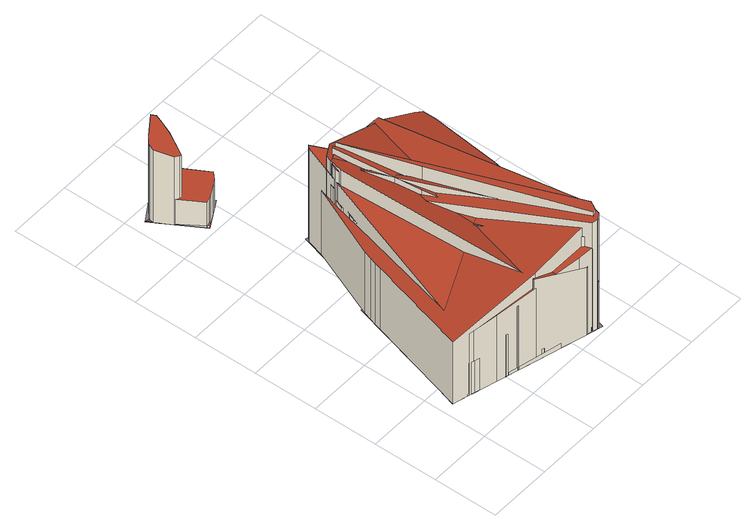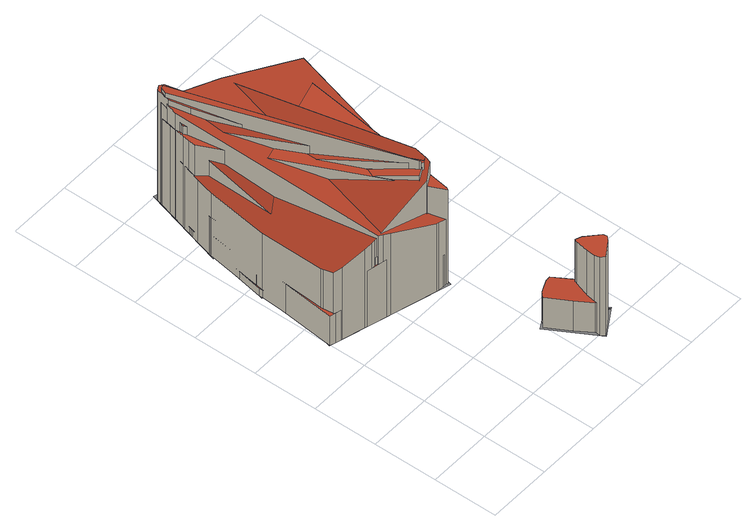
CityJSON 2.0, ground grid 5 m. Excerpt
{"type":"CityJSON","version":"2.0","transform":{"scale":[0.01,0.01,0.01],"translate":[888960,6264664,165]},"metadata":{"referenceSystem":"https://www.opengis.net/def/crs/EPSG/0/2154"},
"CityObjects":{
"building1":{"type":"Building","attributes":{"class":"Building"},"children":["building1-1"]},
"building1-1":{"type":"BuildingPart","parents":["building1"],"geometry":[{"type":"MultiSurface","lod":"2.2","boundaries":[[[0,1,2,3,4,5,6,7,8,9,10,11,12,13,14]],[[15,16,1,0]],[[16,17,2,1]],[[17,18,3,2]],[[18,19,4,3]],[[19,20,5,4]],[[20,21,6,5]],[[21,22,7,6]],[[22,23,8,7]],[[23,24,9,8]],[[24,25,10,9]],[[25,26,11,10]],[[26,27,12,11]],[[27,28,13,12]],[[28,29,14,13]],[[29,15,0,14]],[[30,31,32,33,34,35,36,37,38,39,40,41,42,43,44,45,46,47,48,49]],[[50,51,31,30]],[[51,52,32,31]],[[52,53,33,32]],[[53,54,34,33]],[[54,55,35,34]],[[55,56,36,35]],[[56,57,37,36]],[[57,58,38,37]],[[58,59,39,38]],[[59,60,40,39]],[[60,61,41,40]],[[61,62,42,41]],[[62,63,43,42]],[[63,64,44,43]],[[64,65,45,44]],[[65,66,46,45]],[[66,67,47,46]],[[67,68,48,47]],[[68,69,49,48]],[[69,50,30,49]],[[70,71,72,73,74,75,76,77,78,79,80,81,82,83]],[[84,85,71,70]],[[85,86,72,71]],[[86,87,73,72]],[[87,88,74,73]],[[88,89,75,74]],[[89,90,76,75]],[[90,91,77,76]],[[91,92,78,77]],[[92,93,79,78]],[[93,94,80,79]],[[94,95,81,80]],[[95,96,82,81]],[[96,97,83,82]],[[97,84,70,83]],[[98,99,100,101,102,103,104,105,106,107,108,109,110,111,112,113,114,115]],[[116,117,99,98]],[[117,118,100,99]],[[118,119,101,100]],[[119,120,102,101]],[[120,121,103,102]],[[121,122,104,103]],[[122,123,105,104]],[[123,124,106,105]],[[124,125,107,106]],[[125,126,108,107]],[[126,127,109,108]],[[127,128,110,109]],[[128,129,111,110]],[[129,130,112,111]],[[130,131,113,112]],[[131,132,114,113]],[[132,133,115,114]],[[133,116,98,115]],[[134,135,136,137,138,139,140,141,142,143,144,145,146,147]],[[148,149,135,134]],[[149,150,136,135]],[[150,151,137,136]],[[151,152,138,137]],[[152,153,139,138]],[[153,154,140,139]],[[154,155,141,140]],[[155,156,142,141]],[[156,157,143,142]],[[157,158,144,143]],[[158,159,145,144]],[[159,160,146,145]],[[160,161,147,146]],[[161,148,134,147]],[[162,163,164,165,166,167,168,169,170,171,172,173,174,175]],[[176,177,163,162]],[[177,178,164,163]],[[178,179,165,164]],[[179,180,166,165]],[[180,181,167,166]],[[181,182,168,167]],[[182,183,169,168]],[[183,184,170,169]],[[184,185,171,170]],[[185,186,172,171]],[[186,187,173,172]],[[187,188,174,173]],[[188,189,175,174]],[[189,176,162,175]],[[190,191,192,193,194,195,196,197,198,199,200]],[[201,202,191,190]],[[202,203,192,191]],[[203,204,193,192]],[[204,205,194,193]],[[205,206,195,194]],[[206,207,196,195]],[[207,208,197,196]],[[208,209,198,197]],[[209,210,199,198]],[[210,211,200,199]],[[211,201,190,200]],[[212,213,214,215,216,217,218,219,220,221,222,223,224,225]],[[226,227,213,212]],[[227,228,214,213]],[[228,229,215,214]],[[229,230,216,215]],[[230,231,217,216]],[[231,232,218,217]],[[232,233,219,218]],[[233,234,220,219]],[[234,235,221,220]],[[235,236,222,221]],[[236,237,223,222]],[[237,238,224,223]],[[238,239,225,224]],[[239,226,212,225]],[[240,241,242,243,244,245,246,247,248,249]],[[250,251,241,240]],[[251,252,242,241]],[[252,253,243,242]],[[253,254,244,243]],[[254,255,245,244]],[[255,256,246,245]],[[256,257,247,246]],[[257,258,248,247]],[[258,259,249,248]],[[259,250,240,249]],[[260,261,262,263,264,265,266,267,268,269,270,271,272,273,274,275]],[[276,277,261,260]],[[277,278,262,261]],[[278,279,263,262]],[[279,280,264,263]],[[280,281,265,264]],[[281,282,266,265]],[[282,283,267,266]],[[283,284,268,267]],[[284,285,269,268]],[[285,286,270,269]],[[286,287,271,270]],[[287,288,272,271]],[[288,289,273,272]],[[289,290,274,273]],[[290,291,275,274]],[[291,276,260,275]],[[292,293,294,295,296,297,298,299,300]],[[301,302,293,292]],[[302,303,294,293]],[[303,304,295,294]],[[304,305,296,295]],[[305,306,297,296]],[[306,307,298,297]],[[307,308,299,298]],[[308,309,300,299]],[[309,301,292,300]],[[310,311,312,313,314,315,316,317]],[[318,319,311,310]],[[319,320,312,311]],[[320,321,313,312]],[[321,322,314,313]],[[322,323,315,314]],[[323,324,316,315]],[[324,325,317,316]],[[325,318,310,317]],[[326,327,328,329,330,331,332,333,334,335,336,337,338]],[[339,340,327,326]],[[340,341,328,327]],[[341,342,329,328]],[[342,343,330,329]],[[343,344,331,330]],[[344,345,332,331]],[[345,346,333,332]],[[346,347,334,333]],[[347,348,335,334]],[[348,349,336,335]],[[349,350,337,336]],[[350,351,338,337]],[[351,339,326,338]],[[352,353,354,355,356,357,358,359]],[[360,361,353,352]],[[361,362,354,353]],[[362,363,355,354]],[[363,364,356,355]],[[364,365,357,356]],[[365,366,358,357]],[[366,367,359,358]],[[367,360,352,359]],[[368,369,370,371,372,373]],[[374,375,369,368]],[[375,376,370,369]],[[376,377,371,370]],[[377,378,372,371]],[[378,379,373,372]],[[379,374,368,373]],[[380,381,382,383,384,385]],[[386,387,381,380]],[[387,388,382,381]],[[388,389,383,382]],[[389,390,384,383]],[[390,391,385,384]],[[391,386,380,385]],[[392,393,394,395]],[[396,397,393,392]],[[397,398,394,393]],[[398,399,395,394]],[[399,396,392,395]],[[400,401,402,403,404,405,406,407,408,409,410,411]]],"semantics":{"surfaces":[{"type":"RoofSurface","rf_azimuth":164.23,"rf_slope":19.06},{"type":"WallSurface","on_footprint_edge":true},{"type":"RoofSurface","rf_azimuth":345.05,"rf_slope":18.82},{"type":"RoofSurface","rf_azimuth":206.24,"rf_slope":15.31},{"type":"RoofSurface","rf_azimuth":185.56,"rf_slope":2.43},{"type":"RoofSurface","rf_azimuth":3.56,"rf_slope":1.01},{"type":"RoofSurface","rf_azimuth":159.14,"rf_slope":14.09},{"type":"RoofSurface","rf_azimuth":293.78,"rf_slope":18.36},{"type":"RoofSurface","rf_azimuth":176.72,"rf_slope":4.43},{"type":"RoofSurface","rf_azimuth":168.83,"rf_slope":15.89},{"type":"RoofSurface","rf_azimuth":195.79,"rf_slope":4.94},{"type":"RoofSurface","rf_azimuth":315.27,"rf_slope":12.75},{"type":"RoofSurface","rf_azimuth":50.67,"rf_slope":13.85},{"type":"RoofSurface","rf_azimuth":304.04,"rf_slope":12.11},{"type":"RoofSurface","rf_azimuth":280.27,"rf_slope":16.13},{"type":"RoofSurface","rf_azimuth":219.44,"rf_slope":2.08},{"type":"RoofSurface","rf_azimuth":192.75,"rf_slope":10.97},{"type":"RoofSurface","rf_azimuth":28.58,"rf_slope":9.3},{"type":"GroundSurface"}],"values":[0,1,1,1,1,1,1,1,1,1,1,1,1,1,1,1,2,1,1,1,1,1,1,1,1,1,1,1,1,1,1,1,1,1,1,1,1,3,1,1,1,1,1,1,1,1,1,1,1,1,1,1,4,1,1,1,1,1,1,1,1,1,1,1,1,1,1,1,1,1,1,5,1,1,1,1,1,1,1,1,1,1,1,1,1,1,6,1,1,1,1,1,1,1,1,1,1,1,1,1,1,7,1,1,1,1,1,1,1,1,1,1,1,8,1,1,1,1,1,1,1,1,1,1,1,1,1,1,9,1,1,1,1,1,1,1,1,1,1,10,1,1,1,1,1,1,1,1,1,1,1,1,1,1,1,1,11,1,1,1,1,1,1,1,1,1,12,1,1,1,1,1,1,1,1,13,1,1,1,1,1,1,1,1,1,1,1,1,1,14,1,1,1,1,1,1,1,1,15,1,1,1,1,1,1,16,1,1,1,1,1,1,17,1,1,1,1,18]}}]},
"building2":{"type":"Building","attributes":{"class":"Building"},"children":["building2-1"]},
"building2-1":{"type":"BuildingPart","parents":["building2"],"geometry":[{"type":"MultiSurface","lod":"2.2","boundaries":[[[412,413,414,415,416,417,418,419,420,421,422,423,424,425,426]],[[427,428,413,412]],[[428,429,414,413]],[[429,430,415,414]],[[430,431,416,415]],[[431,432,417,416]],[[432,433,418,417]],[[433,434,419,418]],[[434,435,420,419]],[[435,436,421,420]],[[436,437,422,421]],[[437,438,423,422]],[[438,439,424,423]],[[439,440,425,424]],[[440,441,426,425]],[[441,427,412,426]],[[442,443,444,445,446,447,448,449,450,451,452,453]],[[454,455,443,442]],[[455,456,444,443]],[[456,457,445,444]],[[457,458,446,445]],[[458,459,447,446]],[[459,460,448,447]],[[460,461,449,448]],[[461,462,450,449]],[[462,463,451,450]],[[463,464,452,451]],[[464,465,453,452]],[[465,454,442,453]],[[466,467,468,469,470,471,472,473]],[[474,475,467,466]],[[475,476,468,467]],[[476,477,469,468]],[[477,478,470,469]],[[478,479,471,470]],[[479,480,472,471]],[[480,481,473,472]],[[481,474,466,473]],[[482,483,484,485]]],"semantics":{"surfaces":[{"type":"RoofSurface","rf_azimuth":212.03,"rf_slope":11.07},{"type":"WallSurface","on_footprint_edge":true},{"type":"RoofSurface","rf_azimuth":271.57,"rf_slope":19.88},{"type":"RoofSurface","rf_azimuth":201.27,"rf_slope":16.61},{"type":"GroundSurface"}],"values":[0,1,1,1,1,1,1,1,1,1,1,1,1,1,1,1,2,1,1,1,1,1,1,1,1,1,1,1,1,3,1,1,1,1,1,1,1,1,4]}}]}
},
"vertices":[
[73,323,667],[713,165,894],[1220,92,1070],[1245,134,1074],[1282,247,1076],[1160,1832,887],[1125,1845,874],[1066,1863,852],[719,1960,728],[702,1961,722],[625,1964,696],[342,1275,667],[323,1215,666],[307,1163,666],[292,1112,666],[73,323,96],[713,165,96],[1220,92,96],[1245,134,96],[1282,247,96],[1160,1832,96],[1125,1845,96],[1066,1863,96],[719,1960,96],[702,1961,96],[625,1964,96],[342,1275,96],[323,1215,96],[307,1163,96],[292,1112,96],[524,1626,1051],[694,159,866],[699,154,864],[1097,45,723],[1197,90,694],[1244,167,685],[1286,264,680],[1352,487,678],[1391,632,678],[1469,1120,695],[1501,1635,730],[1500,1653,732],[1490,1735,742],[1436,1760,762],[1264,1808,823],[1210,1820,842],[1184,1823,851],[677,1847,1020],[559,1775,1053],[546,1736,1053],[524,1626,96],[694,159,96],[699,154,96],[1097,45,96],[1197,90,96],[1244,167,96],[1286,264,96],[1352,487,96],[1391,632,96],[1469,1120,96],[1501,1635,96],[1500,1653,96],[1490,1735,96],[1436,1760,96],[1264,1808,96],[1210,1820,96],[1184,1823,96],[677,1847,96],[559,1775,96],[546,1736,96],[177,302,660],[180,297,661],[230,282,671],[405,232,708],[1037,63,843],[1148,40,867],[1226,57,888],[1265,187,914],[1306,329,941],[1322,388,952],[1338,449,963],[621,1974,972],[603,1954,965],[521,1652,908],[177,302,96],[180,297,96],[230,282,96],[405,232,96],[1037,63,96],[1148,40,96],[1226,57,96],[1265,187,96],[1306,329,96],[1322,388,96],[1338,449,96],[621,1974,96],[603,1954,96],[521,1652,96],[102,361,107],[103,318,107],[452,219,121],[578,185,126],[935,89,141],[1088,50,147],[1145,45,150],[1204,83,152],[1239,137,154],[1332,416,159],[1376,589,162],[1472,1102,168],[1410,1766,168],[654,1952,137],[350,1276,121],[265,1013,116],[159,624,110],[109,433,108],[102,361,96],[103,318,96],[452,219,96],[578,185,96],[935,89,96],[1088,50,96],[1145,45,96],[1204,83,96],[1239,137,96],[1332,416,96],[1376,589,96],[1472,1102,96],[1410,1766,96],[654,1952,96],[350,1276,96],[265,1013,96],[159,624,96],[109,433,96],[103,328,394],[158,304,394],[240,278,392],[481,213,388],[983,90,379],[1083,85,378],[1343,544,372],[1368,595,372],[1383,642,372],[1454,1071,370],[1527,1733,368],[1487,1746,369],[647,1966,383],[360,1295,389],[103,328,96],[158,304,96],[240,278,96],[481,213,96],[983,90,96],[1083,85,96],[1343,544,96],[1368,595,96],[1383,642,96],[1454,1071,96],[1527,1733,96],[1487,1746,96],[647,1966,96],[360,1295,96],[185,681,565],[464,218,671],[570,187,699],[608,184,708],[638,184,715],[1199,192,846],[1212,219,847],[1233,271,847],[1245,389,839],[1223,427,831],[1141,505,805],[302,1090,556],[262,991,555],[223,863,557],[185,681,96],[464,218,96],[570,187,96],[608,184,96],[638,184,96],[1199,192,96],[1212,219,96],[1233,271,96],[1245,389,96],[1223,427,96],[1141,505,96],[302,1090,96],[262,991,96],[223,863,96],[241,343,411],[770,156,284],[1052,63,218],[1292,389,284],[1360,635,350],[1453,1039,460],[1399,1144,499],[594,1763,795],[591,1763,796],[559,1714,785],[485,1518,735],[241,343,96],[770,156,96],[1052,63,96],[1292,389,96],[1360,635,96],[1453,1039,96],[1399,1144,96],[594,1763,96],[591,1763,96],[559,1714,96],[485,1518,96],[384,278,429],[394,250,430],[644,173,450],[759,138,459],[1169,49,491],[1394,657,506],[1459,1089,509],[1482,1586,508],[1449,1754,505],[950,1894,466],[701,1889,447],[544,1384,437],[531,1316,436],[525,1284,436],[384,278,96],[394,250,96],[644,173,96],[759,138,96],[1169,49,96],[1394,657,96],[1459,1089,96],[1482,1586,96],[1449,1754,96],[950,1894,96],[701,1889,96],[544,1384,96],[531,1316,96],[525,1284,96],[528,1692,837],[558,1594,851],[1147,39,1101],[1181,25,1111],[1191,29,1114],[1227,51,1123],[1253,163,1124],[1199,303,1101],[847,1133,957],[554,1763,840],[528,1692,96],[558,1594,96],[1147,39,96],[1181,25,96],[1191,29,96],[1227,51,96],[1253,163,96],[1199,303,96],[847,1133,96],[554,1763,96],[200,341,136],[651,170,169],[768,134,178],[1000,101,197],[1223,251,219],[1237,281,221],[1344,637,238],[1461,1066,258],[1480,1566,271],[1478,1597,272],[1257,1793,258],[1202,1823,254],[943,1894,234],[904,1899,231],[484,1378,184],[422,1215,175],[200,341,96],[651,170,96],[768,134,96],[1000,101,96],[1223,251,96],[1237,281,96],[1344,637,96],[1461,1066,96],[1480,1566,96],[1478,1597,96],[1257,1793,96],[1202,1823,96],[943,1894,96],[904,1899,96],[484,1378,96],[422,1215,96],[606,1763,1096],[770,1158,973],[1125,104,748],[1152,43,734],[1244,139,735],[1290,280,750],[1294,310,754],[638,1759,1090],[619,1775,1096],[606,1763,96],[770,1158,96],[1125,104,96],[1152,43,96],[1244,139,96],[1290,280,96],[1294,310,96],[638,1759,96],[619,1775,96],[490,1513,788],[1078,142,957],[1083,136,957],[1181,33,962],[1272,219,912],[1287,376,880],[1380,1775,599],[911,1906,647],[490,1513,96],[1078,142,96],[1083,136,96],[1181,33,96],[1272,219,96],[1287,376,96],[1380,1775,96],[911,1906,96],[456,230,493],[476,212,488],[560,192,474],[949,118,414],[1029,103,402],[1100,142,400],[1388,618,450],[1393,645,454],[1461,1123,531],[1353,1771,659],[1033,1867,715],[551,1747,752],[507,1613,733],[456,230,96],[476,212,96],[560,192,96],[949,118,96],[1029,103,96],[1100,142,96],[1388,618,96],[1393,645,96],[1461,1123,96],[1353,1771,96],[1033,1867,96],[551,1747,96],[507,1613,96],[523,1670,1027],[532,1620,1012],[1093,125,558],[1193,24,524],[1262,221,576],[1300,486,650],[696,1799,1055],[545,1723,1041],[523,1670,96],[532,1620,96],[1093,125,96],[1193,24,96],[1262,221,96],[1300,486,96],[696,1799,96],[545,1723,96],[1005,128,270],[1052,85,271],[1072,87,271],[1395,655,293],[1458,1061,305],[1372,1778,319],[1005,128,96],[1052,85,96],[1072,87,96],[1395,655,96],[1458,1061,96],[1372,1778,96],[642,1766,1118],[821,1194,1128],[1193,69,1150],[1216,77,1154],[1222,85,1156],[1245,133,1162],[642,1766,96],[821,1194,96],[1193,69,96],[1216,77,96],[1222,85,96],[1245,133,96],[567,1711,1005],[1236,87,1035],[1283,291,1013],[1287,314,1010],[567,1711,96],[1236,87,96],[1283,291,96],[1287,314,96],[610,1991,96],[416,1289,96],[345,1311,96],[118,479,96],[71,323,96],[613,174,96],[1219,12,96],[1402,663,96],[1352,678,96],[1481,1129,96],[1365,1159,96],[1531,1734,96],
[141,2888,307],[148,2864,306],[169,2796,303],[185,2760,301],[307,2565,301],[335,2570,307],[354,2574,310],[436,2615,328],[468,2633,335],[510,2678,347],[411,2845,348],[332,2968,347],[303,2982,344],[272,2987,339],[171,2926,316],[141,2888,68],[148,2864,68],[169,2796,68],[185,2760,68],[307,2565,68],[335,2570,68],[354,2574,68],[436,2615,68],[468,2633,68],[510,2678,68],[411,2845,68],[332,2968,68],[303,2982,68],[272,2987,68],[171,2926,68],[124,2859,744],[194,2741,701],[223,2724,695],[236,2719,693],[247,2739,700],[304,2876,749],[323,2950,775],[333,3007,796],[309,3036,806],[179,2946,775],[135,2907,762],[127,2898,758],[124,2859,68],[194,2741,68],[223,2724,68],[236,2719,68],[247,2739,68],[304,2876,68],[323,2950,68],[333,3007,68],[309,3036,68],[179,2946,68],[135,2907,68],[127,2898,68],[100,2907,63],[141,2829,66],[314,2551,84],[318,2549,84],[340,2561,92],[343,2577,94],[338,2617,97],[153,2890,75],[100,2907,68],[141,2829,68],[314,2551,68],[318,2549,68],[340,2561,68],[343,2577,68],[338,2617,68],[153,2890,68],[533,2670,68],[313,3044,68],[93,2906,68],[314,2544,68]
]}
